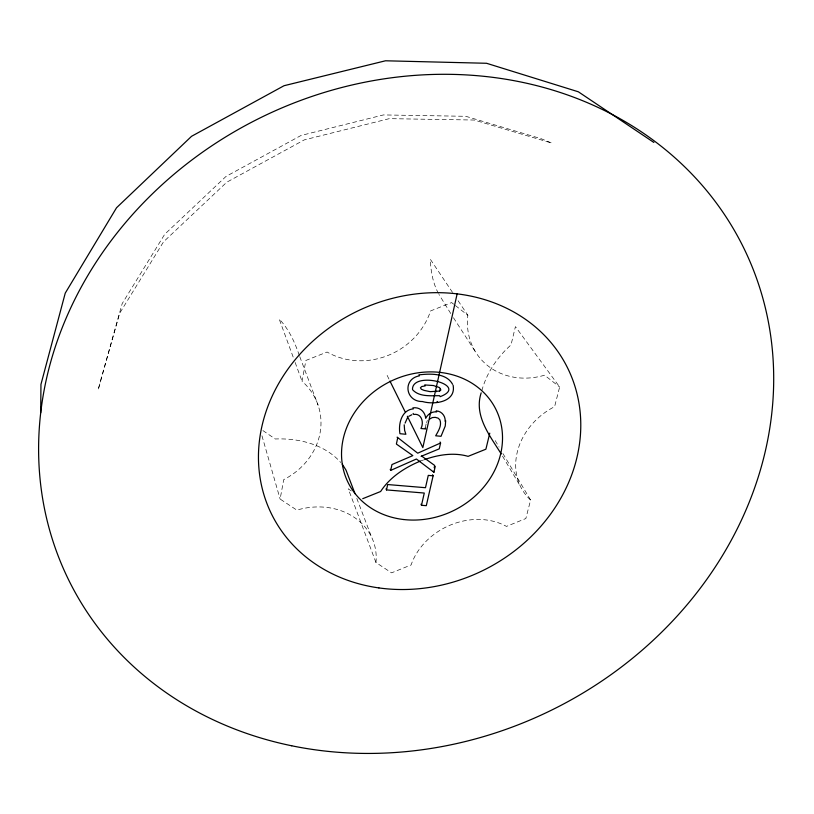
<?xml version="1.0" encoding="UTF-8"?>
<svg xmlns="http://www.w3.org/2000/svg" width="814" height="814" viewBox="0 0 814 814"><rect width="100%" height="100%" fill="white"/><g stroke="black" fill="none" stroke-linecap="round" stroke-linejoin="round"><path stroke-width="0.61" stroke-dasharray="4.07 3.05" d="M481.827 390.689C486.619 372.924 497.323 357.051 511.019 344.912L515.425 326.628L559.645 386.996L554.599 406.674A64.387 54.304 -33.2 0 0 530.596 500.071L525.844 518.549L506.45 526.393A62.871 52.228 -25.6 0 0 411.09 564.947L391.565 572.842L375.966 562.515A64.947 55.098 -18.2 0 0 296.845 510.124L280.118 499.053L283.73 479.619A68.457 61.05 -15.2 0 0 302.035 381.206L305.891 360.449L327.086 352.035A69.699 64.184 -28 0 0 430.565 310.938L451.607 302.584L454.466 304.823M425.244 427.95L426.17 423.758M426.577 422.629L427.37 420.39M420.329 461.09L423.595 459.941M262.932 430.586L275.254 438.99C298.779 438.003 324.583 444.332 340.74 462.464M351.373 490.954L348.28 488.838L375.966 562.515M455.423 305.565L467.847 315.272A67.949 60.022 -37.6 0 0 544.556 375.203L559.645 386.996M452.553 292.45L430.321 259.269C430.738 270.981 432.804 282.926 438.38 293.345M458.109 300.753L467.847 315.272M450.753 313.522L438.96 294.434M453.469 317.735L475.854 352.462M495.207 440.598L499.063 447.079M502.93 453.571L530.596 500.071M502.523 456.145L520.482 486.457M387.138 375.376L389.937 381.054M356.807 498.392L371.622 537.189M299.318 355.443C294.8 342.236 288.98 329.253 279.192 319.047L293.416 357.753M299.766 356.634L318.101 405.209M295.136 362.444L302.035 381.206M261.955 435.785L280.118 499.053M101.251 378.113L98.158 389.875L119.709 313.187L163.543 241.819L226.791 182.194L304.314 139.876L389.306 118.651L474.206 120.034L551.861 143.101L541.239 138.736L465.791 116.3L383.435 114.927L301.078 135.45L225.987 176.455L164.713 234.269L122.202 303.561L101.251 378.113"/><path stroke-width="1.22" d="M404.212 424.806L404.619 430.392L405.881 434.269L399.949 433.709C398.168 423.921 401.617 409.89 413.359 408.862L412.861 407.875C419.648 406.766 425.173 411.772 425.691 418.325C427.706 414.194 432.02 411.335 436.701 411.884L436.172 410.897C441.564 411.029 445.706 416.127 445.126 421.398M40.7 412.871L40.954 384.401L65.242 293.142L116.534 207.763L191.565 136.294L284.045 85.714L385.51 60.785L486.558 63.278L578.357 91.799L653.866 142.45M412.495 388.899C413.278 370.462 470.034 385.307 440.171 396.662L439.631 395.685C430.728 395.685 418.925 397.018 412.484 389.591M481.176 392.847C473.656 415.781 489.947 435.724 501.241 453.978M421.499 505.291L424.277 493.04L386.497 489.916L387.647 484.544L425.488 487.708L428.276 475.386L433.109 475.803L426.302 505.667L421.499 505.291L421.001 504.202M435.225 466.524L433.913 472.283L416.422 459.015L390.7 470.39L391.961 464.56L412.83 455.606L396.377 444.057L397.649 438.166L397.171 437.138L417.714 453.195L440.578 442.999L440.048 441.982M457.132 293.864L422.832 447.598L407.336 416.239M434.177 467.775L434.707 465.476L421.591 456.033M440.578 442.999L439.255 448.84L421.092 456.349M489.763 433.17L485.897 449.196L468.101 456.349C453.815 452.218 438.461 454.69 424.684 459.554M405.097 423.097L407.549 417.562M439.54 391.076L440.313 389L439.509 387.566L433.424 385.531L424.674 384.951L425.193 385.917L421.784 386.508L420.411 387.769L421.377 389.265L424.155 390.405L430.158 391.666L439.54 391.076L440.852 389.967L440.313 389M408.801 416.31L411.874 414.733M429.782 418.976L432.265 417.592L435.266 417.348L438.054 418.121L439.855 419.8C442.114 425.356 438.298 431.084 435.683 435.795L441.025 436.294L445.248 426.027L445.665 420.685M420.329 461.09C404.833 467.572 389.906 477.177 380.626 491.503L362.718 498.697M452.543 384.218C446.276 372.883 430.057 373.555 418.854 374.888L419.373 375.844C402.309 378.907 405.25 401.821 422.476 401.536C434.371 405.026 456.379 402.075 453.103 385.175M342.226 464.102L346.031 470.177L355.016 493.691M435.663 390.74L436.202 391.707M437.077 401.414L437.617 402.401M425.244 427.95L425.753 428.958L420.95 428.51C424.145 422.568 421.693 413.115 413.634 414.428L413.136 413.431M389.937 381.054L405.087 411.701M433.394 471.235L433.913 472.283M432.59 474.745L433.109 475.803M390.232 469.332L390.7 470.39M386.039 488.838L386.497 489.916M291.687 745.777A376.149 330.026 -26.3 0 0 765.862 310.042A376.149 330.026 -26.3 0 0 160.918 185.775A376.149 330.026 -26.3 0 0 291.687 745.777M378.907 587.922A165.069 144.068 -26.3 0 0 575.02 386.569A165.069 144.068 -26.3 0 0 304.924 348.819A165.069 144.068 -26.3 0 0 378.907 587.922M403.622 519.525A82.458 71.897 -26.3 0 0 499.094 417.022A82.458 71.897 -26.3 0 0 363.37 401.404A82.458 71.897 -26.3 0 0 403.622 519.525"/></g></svg>
